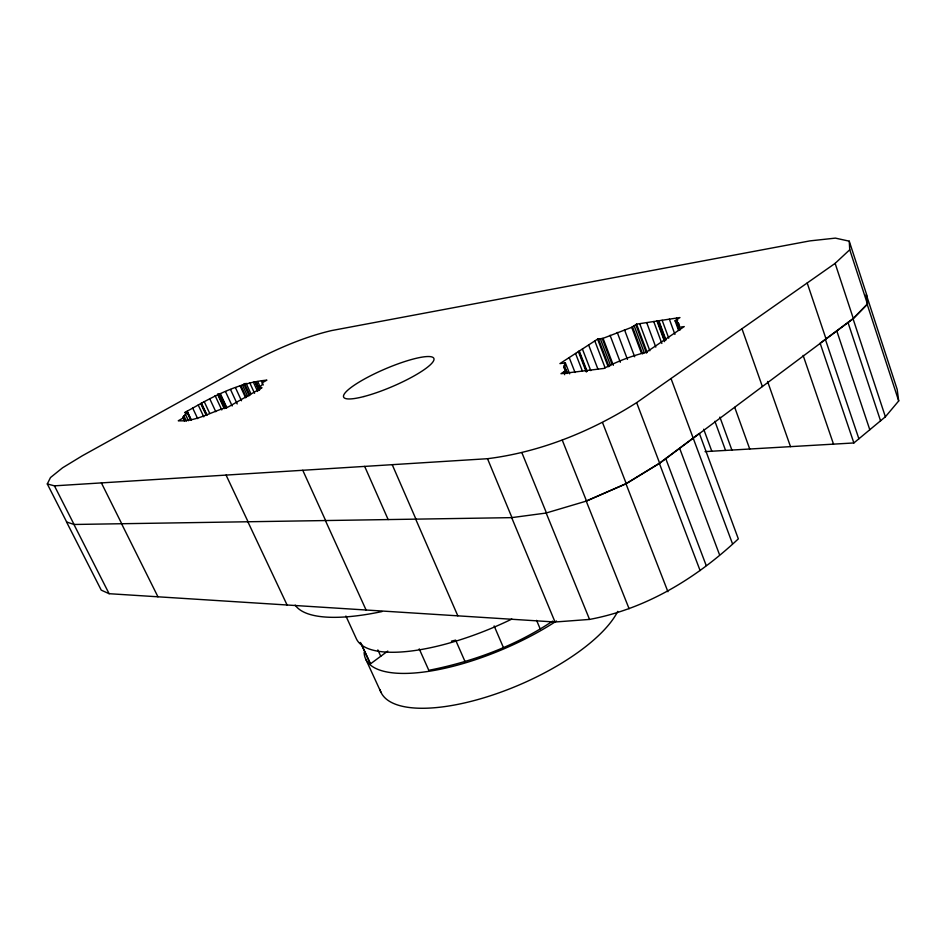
<?xml version="1.0" encoding="UTF-8"?>
<svg xmlns="http://www.w3.org/2000/svg" width="946" height="946" viewBox="0 0 946 946"><rect width="100%" height="100%" fill="white"/><g stroke="black" fill="none" stroke-linecap="round" stroke-linejoin="round"><path stroke-width="1.42" d="M564.951 369.957L563.887 367.261L565.377 362.886L559.937 363.595L597.588 339.129L603.051 338.337L631.715 327.316L636.563 324.135L679.949 317.56L675.077 320.824L678.566 330.355M184.068 420.781L183.004 417.091L187.45 412.243L191.21 420.19M679.11 330.237L678.105 327.458L678.542 323.355L675.077 320.824M66.669 521.979L47.3 483.962L50.481 477.553L62.578 467.797L82.361 455.747L249.236 363.323C275.416 349.559 302.708 337.332 331.597 330.568L809.906 240.887L835.401 238.12L849.248 241.171L866.607 294.513L867.494 304.163L853.351 318.613L659.681 463.268L626.276 483.69L586.532 501.037L546.161 513.004L589.547 619.417C646.39 608.822 696.599 578.03 738.329 538.865L699.366 433.398L659.338 463.28L625.945 483.702L586.201 501.049L629.102 608.739M705.054 451.62L853.871 442.953L885.385 416.796L898.7 400.938L897.186 389.456L866.288 294.561L866.784 300.071M853.871 442.953L820.135 343.209L853.008 318.66L867.151 304.21L898.7 400.938M47.3 483.962L54.442 485.842L487.509 458.704C540.745 452.034 591.522 431.258 636.646 402.641L835.129 263.378L849.745 249.744L849.248 241.171M360.391 642.44L370.465 663.867L387.777 651.073M419.232 648.885L428.81 670.312C472.562 661.715 515.428 645.964 552.618 621.12M567.316 372.961L566.252 370.253L560.978 373.705L603.903 368.432C617.029 361.49 631.727 355.862 646.13 352.338L684.242 326.571L678.105 327.458M187.45 412.243L184.647 412.61L201.474 403.185C221.837 392.07 243.489 382.243 266.89 380.138L262.539 382.61L262.077 384.845L258.92 388.191L262.018 387.742L228.341 406.91C211.549 411.439 196.484 421.892 178.274 420.757L182.838 418.191M451.431 641.152L455.629 640.135L465.148 661.833M54.442 485.842L74.072 524.474L66.539 521.979L101.246 590.138L109.109 593.698L555.03 622.007L589.547 619.417M566.252 370.253L563.887 367.261M109.109 593.698L73.942 524.474L511.975 517.639L487.509 458.704M101.388 482.898L121.715 523.729M121.573 523.729L157.947 596.796M187.012 412.302L190.146 418.924M185.333 414.088L188.479 420.734M183.843 415.72L186.374 421.041M183.004 417.091L184.837 420.958M226.07 475.081L248.053 521.754M247.864 521.766L287.087 605.002M192.712 408.093L197.679 418.629M187.178 411.191L190.915 419.113M201.474 403.185L207.02 414.998M201.143 403.374L206.689 415.188M200.718 403.611L206.263 415.436M198.222 405.006L203.78 416.843M209.669 398.597L215.783 411.687M204.218 401.648L209.752 413.449M217.982 394.127L224.663 408.495M217.545 394.186L224.226 408.554M215.085 395.558L221.778 409.937M225.491 391.561L232.172 405.976M220.394 393.773L226.472 406.875M219.945 393.843L226.638 408.234M218.964 393.985L225.656 408.365M230.528 389.504L237.186 403.93M242.33 384.738L247.757 396.563M361.1 643.469L370.465 663.867M240.852 385.578L246.279 397.403M240.178 385.956L245.617 397.781M345.905 616.023L356.335 638.716A131.837 44.048 -23.2 0 0 511.833 619.074M365.617 658.901L380.907 692.165M235.448 387.624L241.49 400.761M249.732 382.74L254.569 393.3M246.114 383.296L250.927 393.808M244.47 383.544L249.886 395.357M243.796 383.91L249.224 395.735M261.439 380.966L263.26 384.975M257.726 381.534L260.765 388.179M256.047 381.782L259.689 389.752M255.81 381.817L259.441 389.787M255.562 381.853L259.192 389.823M377.856 649.914L380.753 656.264M255.302 381.9L258.944 389.858M255.053 381.936L258.684 389.894M253.386 382.184L257.619 391.455M302.767 470.28L325.625 520.548M325.4 520.548L366.09 610.016M364.671 466.402L388.144 519.567M392.223 464.675L415.944 519.141M415.684 519.141L457.817 615.834M494.143 625.933L503.509 647.774M536.595 620.351L540.367 629.338M555.03 622.007L511.68 517.639L546.469 512.992L521.956 452.862M562.279 440.162L586.532 501.037M565.436 370.785L566.5 373.504M563.627 371.979L564.691 374.699M569.208 357.564L575.05 372.511M565.377 362.886L569.669 373.836M564.526 362.992L565.602 365.735M564.159 365.239L567.387 373.481M602.555 422.637L626.276 483.69M575.535 353.461L582.381 371.08M625.945 483.702L667.923 591.723M582.393 349.003L590.765 370.619M579.259 351.037L587.123 371.329M578.869 351.285L586.745 371.589M578.384 351.605L586.26 371.908M588.613 344.959L597.967 369.212M600.308 338.727L610.608 365.641M598.44 338.999L608.999 366.599M597.588 339.129L608.148 366.705M594.798 340.938L605.109 367.828M603.051 338.337L613.339 365.298M602.2 338.455L611.967 364.056M636.646 402.641L659.681 463.268M659.338 463.28L700.111 570.58M610.064 335.286L620.316 362.259M624.49 329.74L634.671 356.784M665.724 458.514L706.201 565.519M617.241 332.401L627.458 359.409M632.472 326.819L642.63 353.91M631.715 327.316L641.376 353.059M639.709 323.65L649.831 350.765M636.563 324.135L647.182 352.539M635.807 324.632L646.437 353.035M634.139 325.72L644.285 352.799M679.595 448.156L719.445 554.533M671.01 378.53L732.476 543.714M646.686 322.598L655.803 347.123M658.889 320.753L665.996 339.992M658.404 320.824L665.511 340.063M657.931 320.895L665.038 340.122M657.446 320.966L664.541 340.193M656.962 321.037L664.565 341.636M653.733 321.534L661.845 343.445M703.706 429.236L711.806 451.23M662.141 320.256L668.739 338.171M714.904 421.289L725.558 450.426M676.615 318.069L677.608 320.777M678.542 323.355L679.547 326.11M677.289 321.877L678.79 325.992M679.051 327.328L680.044 330.036M675.834 320.316L678.826 328.487M669.342 319.169L674.936 334.399M719.894 417.103L731.885 450.06M734.711 407.324L749.729 449.019M741.971 328.747L762.381 386.559M767.584 381.451L790.501 446.642M803.13 355.4L833.521 444.147M807.198 282.984L826.059 338.999M825.361 339.307L858.885 438.802M836.749 330.804L869.8 429.744M835.129 263.378L853.351 318.613M853.008 318.66L885.385 416.796M847.971 322.42L880.549 420.816M849.745 249.744L867.494 304.163M382.054 611.542A175.116 52.089 -23.2 0 1 295.187 605.121M556.485 621.002A131.269 45.668 -23.2 0 1 430.631 671.033A131.269 45.668 -23.2 0 1 364.139 652.35M617.75 611.364A130.323 48.305 -23.2 0 1 491.435 695.428A130.323 48.305 -23.2 0 1 379.949 689.539M363.938 396.528A49.038 9.495 -23.2 0 0 433.93 359.835A49.038 9.495 -23.2 0 0 368.467 376.851A49.038 9.495 -23.2 0 0 363.938 396.528"/></g></svg>
